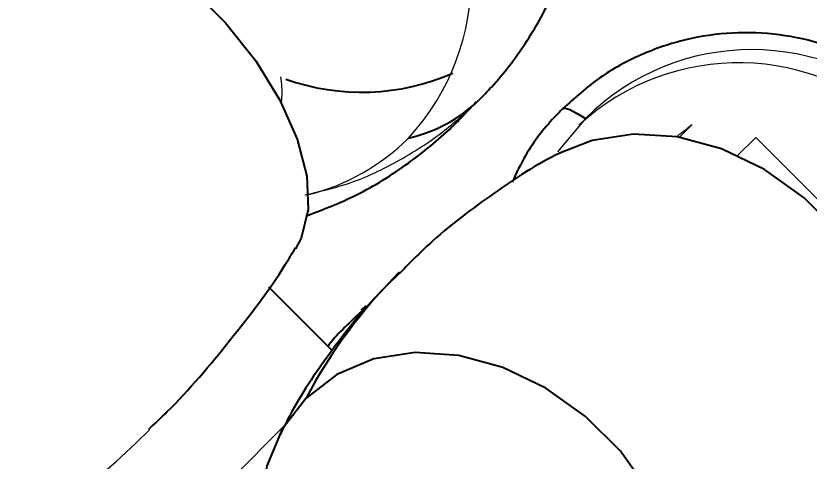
# Model space of a CAD drawing. Header units: millimetres. Extents: x -635 to 515, y -448 to 489.
# Drawn here: x 145.48 to 174.65, y -333.35 to -316.99 of the extents above; entities that cross this region are included whole.
import ezdxf

# ---------------------------------------------------------------- set-up
doc = ezdxf.new("R2010")
doc.units = ezdxf.units.MM
doc.header["$PDSIZE"] = -1
doc.dimstyles.new('ISO-25', dxfattribs={"dimtxt": 2.5, "dimasz": 2.5, "dimexe": 1.25, "dimexo": 0.625, "dimtad": 1, "dimtxsty": 'Standard', "dimcen": 2.5, "dimadec": 0, "dimazin": 0, "dimtfac": 1, "dimtmove": 0, "dimatfit": 3, "dimfxl": 0, "dimarcsym": 0})

# ---------------------------------------------------------------- blocks, each defined once
blk = doc.blocks.new('*D4')
at = {"color": 0, "lineweight": -2, "transparency": 16777216}
for p, q in [((-200.654, -72.75), (-224.205, -100.64)), ((-221.037, -102.007), (-34.947, -259.146)), ((159.588, -423.416), (-26.502, -266.277)), ((185.016, -398.421), (161.465, -426.311))]:
    blk.add_line(p, q, dxfattribs=at)
at = {"color": 0, "transparency": 16777216}
for points in [[(-220.682, -101.586), (-221.392, -102.427), (-223.56, -99.876)], [(159.943, -422.996), (159.233, -423.837), (162.11, -425.547)]]:
    blk.add_solid(points, dxfattribs=at)
at = {"layer": 'Defpoints', "color": 0, "transparency": 16777216}
for p in [(-200.009, -71.986), (-223.56, -99.876), (185.661, -397.657)]:
    blk.add_point(p, dxfattribs=at)
at = {"color": 0, "transparency": 16777216, "insert": (-30.725, -262.712), "char_height": 3.5, "attachment_point": 5}
blk.add_mtext('504,78', dxfattribs=at)

msp = doc.modelspace()

# ---------------------------------------------------------------- linework, layer by layer
at = {"color": 8, "linetype": 'Continuous', "lineweight": 25}
msp.add_line((162.1, -320.48), (161.807, -320.791), dxfattribs=at)
at = {"color": 144, "linetype": 'Continuous', "lineweight": 18}
for p, q in [((166.426, -320.763), (165.406, -321.991)), ((170.349, -320.987), (169.883, -321.453)), ((172.019, -322.124), (172.688, -321.455)), ((177.973, -326.739), (172.688, -321.455)), ((158.752, -327.284), (158.214, -327.833)), ((155.382, -332.024), (150.323, -337.083))]:
    msp.add_line(p, q, dxfattribs=at)
at = {"color": 7, "linetype": 'Continuous', "lineweight": 25}
msp.add_line((157.114, -329.291), (154.786, -326.963), dxfattribs=at)
at = {"color": 7, "linetype": 'Continuous', "lineweight": 25, "flags": 128}
for points in [[(143.615, -313.391), (144.009, -313.182), (145.052, -312.931), (146.28, -312.981), (147.642, -313.332), (149.077, -313.967), (150.522, -314.859), (151.915, -315.969), (153.194, -317.248), (154.304, -318.641), (155.196, -320.086), (155.831, -321.521), (156.182, -322.883), (156.232, -324.111), (155.981, -325.154), (155.773, -325.547)], [(162.52, -320.078), (162.525, -320.073), (162.588, -320.009)], [(177.395, -333.923), (177.859, -332.748), (178.094, -331.234), (177.989, -329.628), (177.547, -327.999), (176.789, -326.42), (175.748, -324.959), (174.468, -323.679), (173.007, -322.638), (171.428, -321.88), (169.799, -321.439), (168.193, -321.333), (166.679, -321.568), (165.51, -322.03)], [(168.392, -343.274), (169.262, -342.136), (169.827, -340.781), (170.062, -339.267), (169.956, -337.66), (169.515, -336.032), (168.757, -334.452), (167.715, -332.991), (166.436, -331.712), (164.975, -330.67), (163.395, -329.912), (161.767, -329.471), (160.161, -329.365), (158.646, -329.6), (157.291, -330.165), (156.153, -331.035)], [(156.153, -331.035), (155.282, -332.173), (154.717, -333.529), (154.483, -335.043), (154.588, -336.65), (155.03, -338.278), (155.788, -339.857), (156.829, -341.319), (158.108, -342.598), (159.57, -343.639), (161.149, -344.397), (162.694, -344.824)]]:
    msp.add_lwpolyline(points, dxfattribs=at)
at = {"color": 8, "linetype": 'Continuous', "lineweight": 25, "flags": 128}
for points in [[(165.586, -320.407), (165.586, -320.407), (165.684, -320.383), (165.857, -320.435), (166.104, -320.562), (166.426, -320.763)], [(158.191, -327.801), (158.21, -327.783), (158.362, -327.631)]]:
    msp.add_lwpolyline(points, dxfattribs=at)
at = {"color": 144, "linetype": 'Continuous', "lineweight": 18}
for centre, radius, start, end in [((160.544, -323.042), 28, 315, 135), ((153.564, -315.599), 8.661, 317.1986, 132.8014), ((172.542, -326.885), 8.654, 315.0304, 134.9696), ((172.058, -327.369), 8.654, 317.2971, 132.7029), ((154.312, -315.857), 7.943, 284.0965, 314.8968), ((124.483, -306.073), 36.8, 302.6913, 314.7843)]:
    msp.add_arc(centre, radius, start, end, dxfattribs=at)
at = {"color": 7, "linetype": 'Continuous', "lineweight": 25}
msp.add_arc((158.205, -311.392), 8.403, 250.5445, 293.4687, dxfattribs=at)
at = {"color": 8, "linetype": 'Continuous', "lineweight": 25}
for centre, radius, start, end in [((158.704, -316.124), 5.495, 282.769, 313.9817), ((173.499, -340.312), 19.67, 135.023, 151.8635)]:
    msp.add_arc(centre, radius, start, end, dxfattribs=at)
at = {"color": 7, "linetype": 'Continuous', "lineweight": 25}
for points, knots in [([(162.525, -320.073), (162.675, -319.919), (163.299, -319.276), (164.256, -318.037), (165.219, -316.3), (165.87, -314.618), (166.064, -313.497), (166.148, -313.009)], [0, 0, 0, 0, 0.080016, 0.332714, 0.57919, 0.816943, 1, 1, 1, 1]), ([(179.021, -333.842), (179.123, -333.737), (179.627, -333.217), (180.415, -332.169), (181.201, -330.614), (181.69, -328.942), (181.869, -327.213), (181.733, -325.483), (181.287, -323.809), (180.546, -322.245), (179.536, -320.842), (178.289, -319.644), (176.846, -318.691), (175.253, -318.015), (173.561, -317.637), (171.827, -317.571), (170.105, -317.819), (168.459, -318.379), (166.906, -319.221), (166.03, -320.007), (165.586, -320.407)], [0, 0, 0, 0, 0.014787, 0.073259, 0.13169, 0.189932, 0.247939, 0.305697, 0.36322, 0.420557, 0.477779, 0.534975, 0.592234, 0.649615, 0.707186, 0.764987, 0.823031, 0.881296, 0.939733, 1, 1, 1, 1]), ([(165.586, -320.407), (165.484, -320.512), (164.98, -321.032), (164.292, -321.903), (163.889, -322.768), (163.731, -323.107)], [0, 0, 0, 0, 0.133241, 0.660116, 1, 1, 1, 1]), ([(156.158, -324.343), (156.782, -324.105), (158.097, -323.601), (159.897, -322.47), (161.119, -321.469), (161.707, -320.89), (161.8, -320.798)], [0, 0, 0, 0, 0.300389, 0.633786, 0.941818, 1, 1, 1, 1]), ([(165.522, -322.026), (165.51, -322.031), (164.657, -322.419), (163.058, -323.49), (161.074, -324.95), (160.01, -326.031), (159.616, -326.431)], [0, 0, 0, 0, 0.005299, 0.390483, 0.774562, 1, 1, 1, 1]), ([(150.377, -332.177), (150.601, -331.968), (151.679, -330.961), (153.361, -328.935), (154.935, -326.909), (155.64, -325.723), (155.762, -325.519)], [0, 0, 0, 0, 0.1065, 0.514258, 0.916097, 1, 1, 1, 1]), ([(159.616, -326.431), (159.336, -326.697), (158.379, -327.604), (157.014, -329.372), (155.818, -331.112), (155.315, -332.149), (155.2, -332.386)], [0, 0, 0, 0, 0.154003, 0.526445, 0.891383, 1, 1, 1, 1]), ([(158.214, -327.833), (157.785, -328.229), (157.339, -328.64), (156.967, -329.111), (156.953, -329.129)], [0, 0, 0, 0, 0.961626, 1, 1, 1, 1])]:
    msp.add_open_spline(points, degree=3, knots=knots, dxfattribs=at)
at = {"color": 144, "linetype": 'Continuous', "lineweight": 18}
for points, knots in [([(155.218, -319.23), (155.247, -319.476), (155.283, -319.777), (155.246, -320.119), (155.24, -320.181)], [0, 0, 0, 0, 0.820396, 1, 1, 1, 1]), ([(156.114, -323.568), (156.614, -323.455), (157.79, -323.191), (159.518, -322.382), (161.176, -321.326), (162.106, -320.463), (162.525, -320.073)], [0, 0, 0, 0, 0.206685, 0.486895, 0.768728, 1, 1, 1, 1]), ([(161.8, -320.798), (161.983, -320.62), (162.198, -320.412), (162.38, -320.177), (162.407, -320.142)], [0, 0, 0, 0, 0.852021, 1, 1, 1, 1])]:
    msp.add_open_spline(points, degree=3, knots=knots, dxfattribs=at)
msp.add_open_spline([(169.819, -321.397), (170, -321.256), (170.177, -321.119), (170.349, -320.987)], degree=3, dxfattribs=at)

# ---------------------------------------------------------------- dimensions: what is measured, and where the dimension line sits
dim = msp.add_aligned_dim(p1=(185.661, -397.657), p2=(-200.009, -71.986), distance=36.503, dimstyle='ISO-25', override={"dimtxt": 3.5, "dimasz": 3.302, "dimexe": 1, "dimexo": 1, "dimgap": 1.524, "dimtih": 1, "dimtoh": 1, "dimzin": 1, "dimadec": 2, "dimtzin": 1})
dim.commit()
dim.dimension.update_dxf_attribs({"geometry": '*D4', "text_midpoint": (-30.725, -262.712)})

doc.saveas('drawing.dxf')
